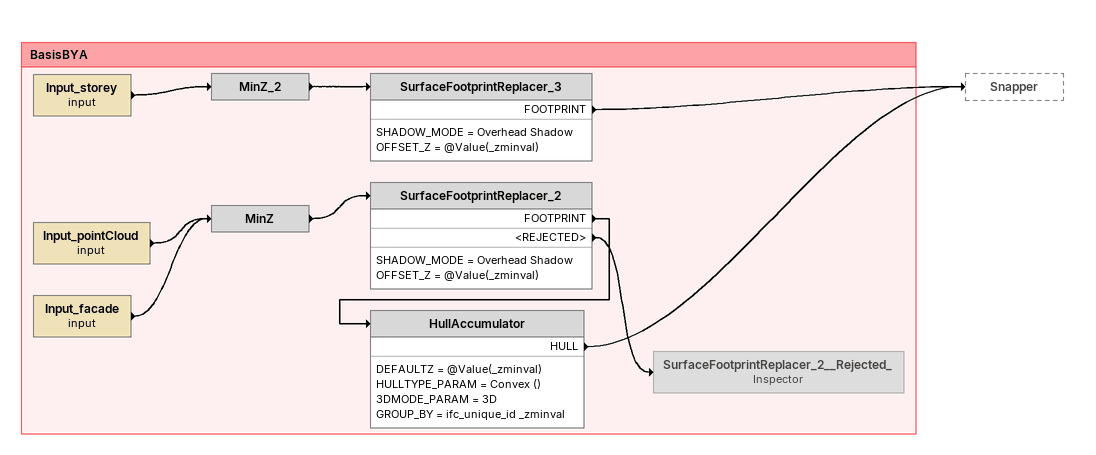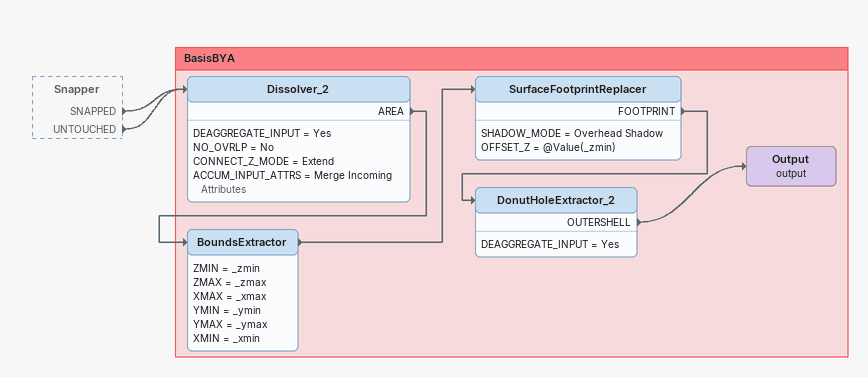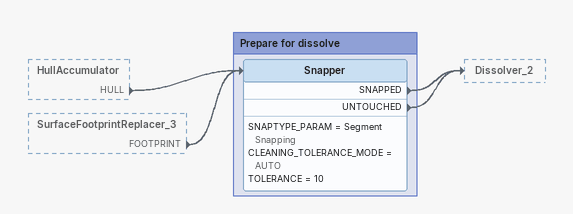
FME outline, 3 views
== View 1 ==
Bookmark: BasisBYA
Input_storey (input)
    -> MinZ_2
MinZ_2
    -> SurfaceFootprintReplacer_3
SurfaceFootprintReplacer_3
    SHADOW_MODE = Overhead Shadow
    OFFSET_Z = @Value(_zminval)
    FOOTPRINT -> Snapper
Input_pointCloud (input)
    -> MinZ
Input_facade (input)
    -> MinZ
MinZ
    -> SurfaceFootprintReplacer_2
SurfaceFootprintReplacer_2
    SHADOW_MODE = Overhead Shadow
    OFFSET_Z = @Value(_zminval)
    FOOTPRINT -> HullAccumulator
    <REJECTED> -> SurfaceFootprintReplacer_2__Rejected_
HullAccumulator
    DEFAULTZ = @Value(_zminval)
    HULLTYPE_PARAM = Convex ()
    3DMODE_PARAM = 3D
    GROUP_BY = ifc_unique_id _zminval
    HULL -> Snapper
SurfaceFootprintReplacer_2__Rejected_: Inspector [off]

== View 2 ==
Snapper [outside]
    SNAPPED -> Dissolver_2
    UNTOUCHED -> Dissolver_2

Bookmark: BasisBYA
Dissolver_2
    DEAGGREGATE_INPUT = Yes
    NO_OVRLP = No
    CONNECT_Z_MODE = Extend
    ACCUM_INPUT_ATTRS = Merge Incoming Attributes
    AREA -> BoundsExtractor
BoundsExtractor
    ZMIN = _zmin
    ZMAX = _zmax
    XMAX = _xmax
    YMIN = _ymin
    YMAX = _ymax
    XMIN = _xmin
    -> SurfaceFootprintReplacer
SurfaceFootprintReplacer
    SHADOW_MODE = Overhead Shadow
    OFFSET_Z = @Value(_zmin)
    FOOTPRINT -> DonutHoleExtractor_2
DonutHoleExtractor_2
    DEAGGREGATE_INPUT = Yes
    OUTERSHELL -> Output (output)
Output (output)

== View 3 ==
HullAccumulator [outside]
    HULL -> Snapper
SurfaceFootprintReplacer_3 [outside]
    FOOTPRINT -> Snapper

Bookmark: Prepare for dissolve
Snapper
    SNAPTYPE_PARAM = Segment Snapping
    CLEANING_TOLERANCE_MODE = AUTO
    TOLERANCE = 10
    SNAPPED -> Dissolver_2
    UNTOUCHED -> Dissolver_2
